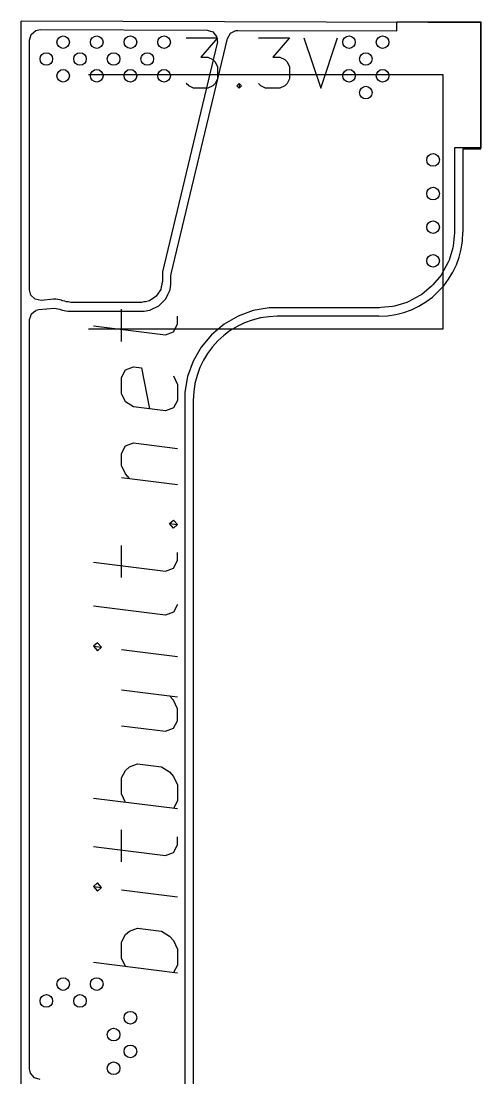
# Model space of a CAD drawing. Extents: x -28 to 25.3, y -6.8 to 48.4.
# Drawn here: x 19.48 to 24.95, y 35.73 to 48.29 of the extents above; entities that cross this region are included whole.
import ezdxf

# ---------------------------------------------------------------- set-up
doc = ezdxf.new("R2010")
doc.units = 0
doc.layers.add('BLACK', color=7, linetype='CONTINUOUS')

msp = doc.modelspace()

# ---------------------------------------------------------------- linework, layer by layer
at = {"layer": 'BLACK', "linetype": 'CONTINUOUS'}
for p, q in [((24.320596, 48.274068), (19.484332, 48.291502)), ((19.484332, 19.043125), (19.484332, 48.291502)), ((23.952171, 48.174898), (23.952171, 48.285042)), ((23.952171, 48.285042), (24.952171, 48.285042)), ((24.952926, 48.274068), (24.320596, 48.274068)), ((24.952171, 48.285042), (24.952171, 46.785042)), ((24.952926, 46.774068), (24.952926, 48.274068)), ((19.584832, 48.066193), (19.604517, 48.133232)), ((19.604517, 48.133232), (19.657321, 48.178987)), ((19.657321, 48.178987), (19.709276, 48.190192)), ((19.709276, 48.190192), (21.696319, 48.183029)), ((21.696319, 48.183029), (21.763286, 48.163103)), ((21.763286, 48.163103), (21.80885, 48.110135)), ((21.940085, 48.086573), (21.974827, 48.147188)), ((21.974827, 48.147188), (22.036828, 48.1794)), ((22.036828, 48.1794), (22.06112, 48.181714)), ((22.06112, 48.181714), (23.952171, 48.174898)), ((19.584832, 45.095068), (19.584832, 48.066193)), ((21.816467, 48.030176), (21.165677, 45.310211)), ((21.269833, 45.285267), (21.940085, 48.086573)), ((21.44873, 48.092731), (21.820158, 48.092731)), ((21.820158, 48.092731), (21.620158, 47.86416)), ((21.80885, 48.110135), (21.818544, 48.040941)), ((21.818544, 48.040941), (21.816467, 48.030176)), ((22.305873, 48.092731), (22.677301, 48.092731)), ((22.677301, 48.092731), (22.477301, 47.86416)), ((22.84873, 48.092731), (23.04873, 47.492731)), ((23.04873, 47.492731), (23.24873, 48.092731)), ((21.620158, 47.86416), (21.705873, 47.86416)), ((21.705873, 47.86416), (21.763016, 47.835588)), ((21.763016, 47.835588), (21.791587, 47.807017)), ((21.791587, 47.807017), (21.820158, 47.749874)), ((21.820158, 47.749874), (21.820158, 47.607017)), ((22.477301, 47.86416), (22.563016, 47.86416)), ((22.563016, 47.86416), (22.620159, 47.835588)), ((22.620159, 47.835588), (22.64873, 47.807017)), ((22.64873, 47.807017), (22.677301, 47.749874)), ((22.677301, 47.749874), (22.677301, 47.607017)), ((24.504332, 47.651502), (20.284332, 47.651502)), ((24.504332, 44.631502), (24.504332, 47.651502)), ((21.477301, 47.521302), (21.44873, 47.549874)), ((21.534444, 47.492731), (21.477301, 47.521302)), ((21.763016, 47.521302), (21.705873, 47.492731)), ((21.791587, 47.549874), (21.763016, 47.521302)), ((21.820158, 47.607017), (21.791587, 47.549874)), ((22.04873, 47.521302), (22.077302, 47.549874)), ((22.077302, 47.492731), (22.04873, 47.521302)), ((22.077302, 47.549874), (22.105873, 47.521302)), ((22.077302, 47.549874), (22.077302, 47.492731)), ((22.105873, 47.521302), (22.077302, 47.492731)), ((22.334444, 47.521302), (22.305873, 47.549874)), ((22.391587, 47.492731), (22.334444, 47.521302)), ((22.620159, 47.521302), (22.563016, 47.492731)), ((22.64873, 47.549874), (22.620159, 47.521302)), ((22.677301, 47.607017), (22.64873, 47.549874)), ((21.705873, 47.492731), (21.534444, 47.492731)), ((22.563016, 47.492731), (22.391587, 47.492731)), ((24.952171, 46.785042), (24.639205, 46.785042)), ((24.639205, 46.785042), (24.639205, 45.78819)), ((24.739705, 46.774068), (24.739705, 45.782088)), ((24.739705, 46.774068), (24.952926, 46.774068)), ((24.638607, 45.776028), (24.623108, 45.618768)), ((24.639205, 45.78819), (24.638607, 45.776028)), ((24.623108, 45.618768), (24.618365, 45.594929)), ((24.618365, 45.594929), (24.574262, 45.449565)), ((24.56496, 45.42711), (24.493347, 45.293139)), ((24.574262, 45.449565), (24.56496, 45.42711)), ((21.165672, 45.310185), (21.164332, 45.302658)), ((21.164332, 45.302658), (21.164332, 45.196502)), ((21.165677, 45.310211), (21.165672, 45.310185)), ((21.266431, 45.25643), (21.269833, 45.285267)), ((21.266432, 45.163083), (21.266431, 45.25643)), ((24.479843, 45.272929), (24.383474, 45.155505)), ((24.493347, 45.293139), (24.479843, 45.272929)), ((21.15166, 45.1328), (21.145302, 45.100831)), ((21.155685, 45.145823), (21.15166, 45.1328)), ((21.158035, 45.161951), (21.155685, 45.145823)), ((21.158365, 45.166504), (21.158035, 45.161951)), ((21.164332, 45.196502), (21.158365, 45.166504)), ((21.256461, 45.094646), (21.266432, 45.163083)), ((24.366286, 45.138318), (24.24886, 45.041948)), ((24.383474, 45.155505), (24.366286, 45.138318)), ((19.601686, 45.032652), (19.584832, 45.095068)), ((19.65244, 44.984633), (19.601686, 45.032652)), ((19.721098, 44.971676), (19.65244, 44.984633)), ((19.867887, 44.986269), (19.721098, 44.971676)), ((19.897424, 44.985105), (19.867887, 44.986269)), ((19.89743, 44.985104), (19.897424, 44.985105)), ((19.964142, 44.973116), (19.89743, 44.985104)), ((21.038068, 44.984285), (21.010003, 44.965532)), ((21.040076, 44.985266), (21.038068, 44.984285)), ((21.047932, 44.990876), (21.040076, 44.985266)), ((21.091109, 45.019725), (21.047932, 44.990876)), ((21.119954, 45.062897), (21.091109, 45.019725)), ((21.125569, 45.070759), (21.119954, 45.062897)), ((21.121758, 44.905983), (21.204851, 44.989076)), ((21.126551, 45.072769), (21.125569, 45.070759)), ((21.145302, 45.100831), (21.126551, 45.072769)), ((21.204851, 44.989076), (21.204852, 44.989077)), ((21.204852, 44.989077), (21.230699, 45.041948)), ((21.230699, 45.041948), (21.256461, 45.094646)), ((24.228651, 45.028445), (24.094684, 44.956833)), ((24.24886, 45.041948), (24.228651, 45.028445)), ((19.662299, 44.853154), (19.696558, 44.861607)), ((19.696558, 44.861607), (19.878485, 44.879693)), ((19.878485, 44.879693), (19.945211, 44.867702)), ((19.945211, 44.867702), (19.972476, 44.854373)), ((19.964155, 44.973113), (19.964142, 44.973116)), ((19.970347, 44.971087), (19.964155, 44.973113)), ((19.978661, 44.965532), (19.970347, 44.971087)), ((20.003144, 44.960662), (19.978661, 44.965532)), ((20.023225, 44.955211), (20.003144, 44.960662)), ((20.038364, 44.953005), (20.023225, 44.955211)), ((20.039777, 44.952799), (20.038364, 44.953005)), ((20.044335, 44.952469), (20.039777, 44.952799)), ((20.074332, 44.946502), (20.044335, 44.952469)), ((20.914332, 44.946502), (20.074332, 44.946502)), ((20.677484, 44.484235), (20.677484, 44.865187)), ((20.944329, 44.952469), (20.914332, 44.946502)), ((20.948884, 44.952799), (20.944329, 44.952469)), ((20.965012, 44.955149), (20.948884, 44.952799)), ((20.979831, 44.959531), (20.965012, 44.955149)), ((21.010003, 44.965532), (20.979831, 44.959531)), ((21.016188, 44.854373), (21.121758, 44.905983)), ((22.316815, 44.861607), (22.24592, 44.849101)), ((22.435541, 44.882551), (22.316815, 44.861607)), ((22.435544, 44.882551), (22.435541, 44.882551)), ((22.499937, 44.882558), (22.435544, 44.882551)), ((22.500258, 44.882588), (22.499937, 44.882558)), ((22.53182, 44.882588), (22.500258, 44.882588)), ((22.558749, 44.88259), (22.53182, 44.882588)), ((22.558752, 44.882588), (22.558749, 44.88259)), ((23.733633, 44.882588), (22.558752, 44.882588)), ((23.745793, 44.883186), (23.733633, 44.882588)), ((23.76833, 44.885408), (23.745793, 44.883186)), ((23.903024, 44.898683), (23.76833, 44.885408)), ((23.926862, 44.903426), (23.903024, 44.898683)), ((24.072229, 44.94753), (23.926862, 44.903426)), ((24.094684, 44.956833), (24.072229, 44.94753)), ((19.584832, 44.738216), (19.585622, 44.740909)), ((19.584832, 35.832602), (19.584832, 44.738216)), ((19.58495, 44.743635), (19.59541, 44.774242)), ((19.585622, 44.740909), (19.58495, 44.743635)), ((19.59541, 44.774242), (19.604517, 44.805255)), ((19.604517, 44.805255), (19.606637, 44.807093)), ((19.606637, 44.807093), (19.607546, 44.80975)), ((19.607546, 44.80975), (19.632895, 44.829846)), ((19.632895, 44.829846), (19.657321, 44.85101)), ((19.657321, 44.85101), (19.660769, 44.851942)), ((19.660769, 44.851942), (19.662299, 44.853154)), ((19.972476, 44.854373), (20.040913, 44.844402)), ((20.040913, 44.844402), (20.94775, 44.844403)), ((20.94775, 44.844403), (21.016188, 44.854373)), ((21.344151, 44.686615), (21.344151, 44.781854)), ((22.06498, 44.783234), (21.89823, 44.686955)), ((22.064985, 44.783236), (22.06498, 44.783234)), ((22.245916, 44.8491), (22.064985, 44.783236)), ((22.245918, 44.849101), (22.245916, 44.8491)), ((22.24592, 44.849101), (22.245918, 44.849101)), ((23.739705, 44.782088), (22.53183, 44.782088)), ((20.284332, 44.631502), (24.504332, 44.631502)), ((20.344151, 44.668758), (21.201293, 44.561615)), ((21.296532, 44.59733), (21.344151, 44.686615)), ((21.898226, 44.686953), (21.750729, 44.563188)), ((21.89823, 44.686955), (21.898226, 44.686953)), ((21.201293, 44.561615), (21.296532, 44.59733)), ((21.750723, 44.563182), (21.626954, 44.415688)), ((21.750729, 44.563188), (21.750723, 44.563182)), ((21.626954, 44.415688), (21.530668, 44.248937)), ((21.530667, 44.248935), (21.464797, 44.068001)), ((21.530668, 44.248937), (21.530667, 44.248935)), ((20.677484, 44.055663), (20.725103, 44.144949)), ((20.725103, 44.144949), (20.820341, 44.180663)), ((20.820341, 44.180663), (20.915579, 44.168758)), ((20.915579, 44.168758), (21.010817, 43.680663)), ((20.677484, 43.865187), (20.677484, 44.055663)), ((21.296532, 44.07352), (21.344151, 43.97233)), ((21.464797, 44.068), (21.431341, 43.878381)), ((21.464797, 44.068001), (21.464797, 44.068)), ((20.725103, 43.763996), (20.677484, 43.865187)), ((21.344151, 43.97233), (21.344151, 43.781853)), ((21.431341, 43.878377), (21.431332, 43.802085)), ((21.431341, 43.878381), (21.431341, 43.87838)), ((21.431341, 43.87838), (21.431341, 43.878377)), ((20.820341, 43.704472), (20.725103, 43.763996)), ((21.344151, 43.781853), (21.296532, 43.692568)), ((21.43133, 43.782087), (21.431325, 43.738346)), ((21.431325, 43.738346), (21.43133, 43.738309)), ((21.431332, 43.802085), (21.43133, 43.802079)), ((21.43133, 43.802079), (21.43133, 43.782113)), ((21.43133, 43.782113), (21.43133, 43.782087)), ((21.43133, 43.738309), (21.43133, 35.170583)), ((21.53183, 43.782088), (21.53183, 29.554077)), ((21.201293, 43.656853), (20.820341, 43.704472)), ((21.296532, 43.692568), (21.201293, 43.656853)), ((20.677484, 43.150901), (20.725103, 43.240187)), ((20.725103, 43.240187), (20.820341, 43.275901)), ((20.820341, 43.275901), (21.344151, 43.210425)), ((20.677484, 43.008044), (20.677484, 43.150901)), ((20.725103, 42.906853), (20.677484, 43.008044)), ((20.677484, 42.865187), (21.344151, 42.781853)), ((20.772722, 42.853282), (20.725103, 42.906853)), ((21.248912, 42.317568), (21.296532, 42.359235)), ((21.296532, 42.359235), (21.344151, 42.305663)), ((21.296532, 42.263997), (21.248912, 42.317568)), ((21.248912, 42.317568), (21.344151, 42.305663)), ((21.344151, 42.305663), (21.296532, 42.263997)), ((20.677484, 41.674711), (20.677484, 42.055663)), ((21.344151, 41.877091), (21.344151, 41.97233)), ((20.344151, 41.859234), (21.201293, 41.752091)), ((21.296532, 41.787806), (21.344151, 41.877091)), ((21.201293, 41.752091), (21.296532, 41.787806)), ((21.344151, 41.353281), (21.296532, 41.263996)), ((21.201293, 41.228281), (20.344151, 41.335424)), ((21.296532, 41.263996), (21.201293, 41.228281)), ((20.39177, 40.900901), (20.344151, 40.859234)), ((20.344151, 40.859234), (20.39177, 40.805663)), ((20.344151, 40.859234), (20.439389, 40.84733)), ((20.439389, 40.84733), (20.39177, 40.900901)), ((20.39177, 40.805663), (20.439389, 40.84733)), ((21.344151, 40.734234), (20.677484, 40.817568)), ((20.677484, 40.341377), (21.344151, 40.258044)), ((21.296532, 40.216377), (21.248912, 40.269949)), ((21.344151, 40.115187), (21.296532, 40.216377)), ((21.344151, 39.972329), (21.344151, 40.115187)), ((21.296532, 39.883044), (21.344151, 39.972329)), ((20.677484, 39.912806), (21.201293, 39.847329)), ((21.201293, 39.847329), (21.296532, 39.883044)), ((20.772722, 39.42471), (20.86796, 39.460425)), ((20.86796, 39.460425), (21.153674, 39.42471)), ((20.677484, 39.293758), (20.725103, 39.383044)), ((20.725103, 39.383044), (20.772722, 39.42471)), ((21.153674, 39.42471), (21.248912, 39.365187)), ((21.248912, 39.365187), (21.296532, 39.311615)), ((20.677484, 39.103282), (20.677484, 39.293758)), ((21.296532, 39.311615), (21.344151, 39.210425)), ((21.344151, 39.210425), (21.344151, 39.019948)), ((20.725103, 39.002091), (20.677484, 39.103282)), ((21.344151, 38.92471), (20.344151, 39.04971)), ((21.344151, 39.019948), (21.296532, 38.930663)), ((20.677484, 38.293758), (20.677484, 38.67471)), ((21.344151, 38.496138), (21.344151, 38.591377)), ((20.344151, 38.478281), (21.201293, 38.371138)), ((21.296532, 38.406853), (21.344151, 38.496138)), ((21.201293, 38.371138), (21.296532, 38.406853)), ((20.39177, 38.043758), (20.344151, 38.002091)), ((20.344151, 38.002091), (20.39177, 37.94852)), ((20.344151, 38.002091), (20.439389, 37.990187)), ((20.439389, 37.990187), (20.39177, 38.043758)), ((20.39177, 37.94852), (20.439389, 37.990187)), ((21.344151, 37.877091), (20.677484, 37.960425)), ((20.725103, 37.430663), (20.772722, 37.472329)), ((20.772722, 37.472329), (20.86796, 37.508044)), ((20.86796, 37.508044), (21.153674, 37.472329)), ((21.153674, 37.472329), (21.248912, 37.412806)), ((20.677484, 37.341377), (20.725103, 37.430663)), ((20.677484, 37.150901), (20.677484, 37.341377)), ((21.248912, 37.412806), (21.296532, 37.359234)), ((21.296532, 37.359234), (21.344151, 37.258044)), ((21.344151, 37.258044), (21.344151, 37.067567)), ((21.344151, 36.972329), (20.344151, 37.097329)), ((20.725103, 37.04971), (20.677484, 37.150901)), ((21.344151, 37.067567), (21.296532, 36.978282)), ((19.596038, 35.781091), (19.584832, 35.832602)), ((19.641793, 35.728287), (19.596038, 35.781091)), ((19.708832, 35.708602), (19.641793, 35.728287))]:
    msp.add_line(p, q, dxfattribs=at)
at = {"layer": 'BLACK'}
for centre in [(19.984332, 48.041502), (20.384332, 48.041502), (20.784332, 48.041502), (21.184332, 48.041502), (23.384332, 48.041502), (23.784332, 48.041502), (19.784332, 47.841502), (20.184332, 47.841502), (20.584332, 47.841502), (20.984332, 47.841502), (23.584332, 47.841502), (19.984332, 47.641502), (20.384332, 47.641502), (20.784332, 47.641502), (21.184332, 47.641502), (23.384332, 47.641502), (23.784332, 47.641502), (23.584332, 47.441502), (24.384332, 46.641502), (24.384332, 46.241502), (24.384332, 45.841502), (24.384332, 45.441502), (19.984332, 36.841502), (20.384332, 36.841502), (19.784332, 36.641502), (20.184332, 36.641502), (20.784332, 36.441502), (20.584332, 36.241502), (20.784332, 36.041502), (20.584332, 35.841502)]:
    msp.add_circle(centre, 0.075, dxfattribs=at)
for centre, radius, start, end in [((23.73963, 45.78216), 1.000075, -89.9957031, -0.004125), ((22.53193, 43.78196), 1.0001, 90.0057288, 179.9926669)]:
    msp.add_arc(centre, radius, start, end, dxfattribs=at)

doc.saveas('drawing.dxf')
